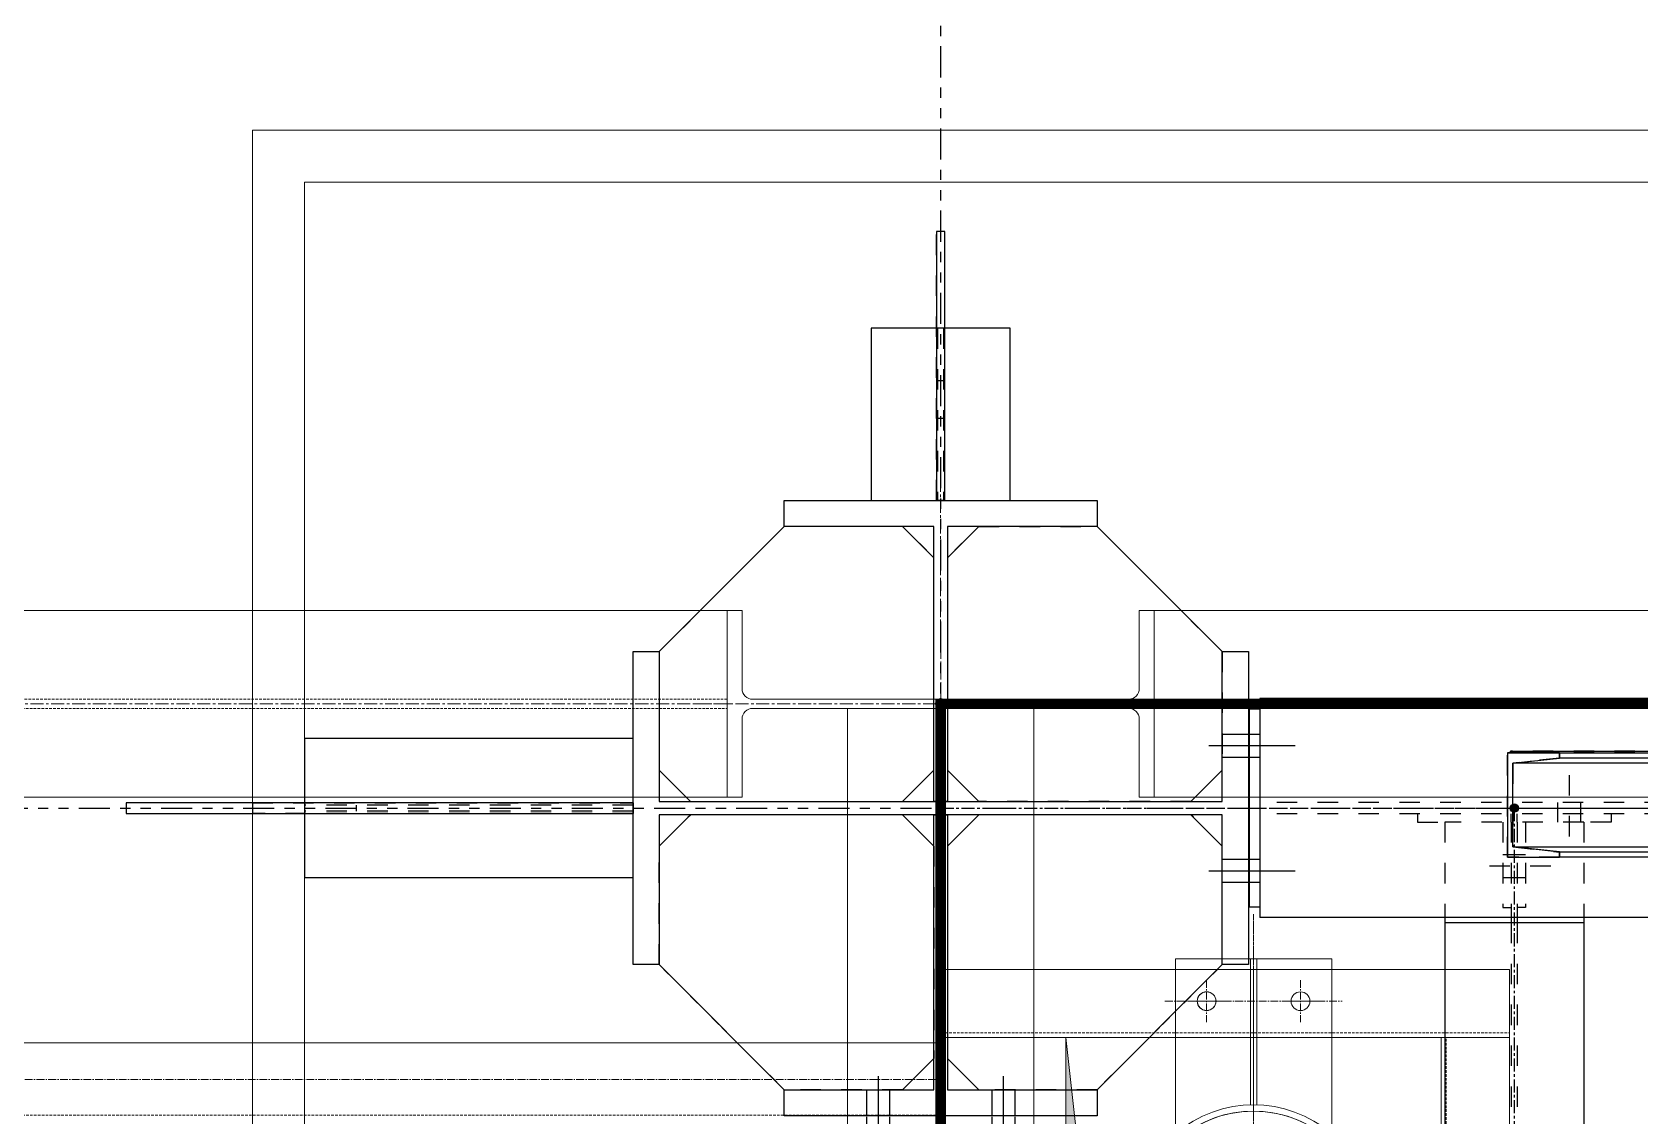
# Model space of a CAD drawing. Header units: inches. Extents: x 209270 to 234360, y -180214 to -150194.
# Drawn here: x 216141 to 217682, y -155659 to -154620 of the extents above; entities that cross this region are included whole.
import ezdxf

# ---------------------------------------------------------------- set-up
doc = ezdxf.new("R2010")
doc.units = ezdxf.units.IN
doc.header["$LTSCALE"] = 10
doc.header["$MEASUREMENT"] = 0
for name, pattern in [('CENTER', [2, 1.25, -0.25, 0.25, -0.25]), ('CENTER2', [1.125, 0.75, -0.125, 0.125, -0.125]), ('DXK_LINE_DOT2', [3.9198, 1.9599, -1.9599]), ('DXK_LINE_DOT5', [7.8785, 2.979, -0.9799, 0.9799, -0.9799, 0.9799, -0.9799]), ('HIDDEN', [0.375, 0.25, -0.125])]:
    doc.linetypes.add(name, pattern=pattern)
doc.layers.get('0').update_dxf_attribs({"color": 1})
for name, color, linetype in [('$AUDIT_BAD_LAYER1', 1, 'Continuous'), ('_STR_0', 5, 'Continuous'), ('_STR_1', 5, 'Continuous'), ('_STR_2', 5, 'Continuous'), ('_STR_4', 5, 'Continuous')]:
    doc.layers.add(name, color=color, linetype=linetype)
for name, color, linetype, lineweight in [('AM_5', 1, 'Continuous', 0), ('CEN', 1, 'CENTER', 9), ('CENETR LINE', 1, 'CENTER2', 9), ('CENTERLINE', 1, 'CENTER2', 9), ('Chute', 1, 'Continuous', 9), ('CIVIL', 1, 'Continuous', 9), ('DIM', 1, 'Continuous', 13), ('handrail', 1, 'FENCELINE1', 9), ('HIDDDEN', 1, 'HIDDEN', 9), ('HIDDEN', 1, 'HIDDEN', 9), ('MAIN OBJECT', 1, 'Continuous', 18), ('Sheeting', 1, 'Continuous', 0)]:
    doc.layers.add(name, color=color, linetype=linetype, lineweight=lineweight)
doc.linetypes.add('FENCELINE1', pattern='A,0.25,-0.1,[133,arial.ttf,S=0.1,R=0,X=-0.1,Y=0],-0.1,1', length=1.45)

# ---------------------------------------------------------------- blocks, each defined once
blk = doc.blocks.new('A$C426f7GU6TT')
at = {"layer": 'CEN'}
for p, q in [((0, 235.7), (0, -235.7)), ((-235.7, 0), (235.7, 0))]:
    blk.add_line(p, q, dxfattribs=at)
blk.add_circle((0, 0), 5, dxfattribs=at)
at = {"layer": 'MAIN OBJECT'}
blk.add_lwpolyline([(4.4, -180.2, 0.414214), (14.6, -190.4), (89.4, -190.4), (89.4, -204.7), (-89.4, -204.7), (-89.4, -190.4), (-14.6, -190.4, 0.414214), (-4.4, -180.2), (-4.4, 180.2, 0.414214), (-14.6, 190.4), (-89.4, 190.4), (-89.4, 204.7), (89.4, 204.7), (89.4, 190.4), (14.6, 190.4, 0.414214), (4.4, 180.2), (4.4, -180.2)], format="xyb", dxfattribs=at)
blk = doc.blocks.new('A$Cb10ac4c2')
at = {"layer": 'CENETR LINE'}
for p, q in [((0, 111.9, 0), (0, -40.4, 121420759.9)), ((-45, -20.2), (-45, 20.2)), ((45, -20.2), (45, 20.2)), ((45, -20.2), (45, 20.2)), ((-85, 0), (85, 0)), ((-27, 0.1, 0), (-63, 0.1, 0)), ((63, 0.1, 0), (27, 0.1, 0))]:
    blk.add_line(p, q, dxfattribs=at)
at = {"layer": 'MAIN OBJECT', "ltscale": 10}
for p, q in [((-75, 127.1, -59806266.3), (-71.1, 131.6, 0)), ((-75, -40.4, 60710380), (-75, 127.1, -59806266.3)), ((75, 127.1, -59806267.4), (70.6, 131.1, -59806267.4)), ((75, 127.1, -59806267.4), (75, -40.4, 60710380)), ((-3, 99.4, 4205928.3), (-3, -40.4, 121420759.9)), ((3, 99.4, 4205928.3), (3, -40.4, 121420759.9)), ((75, -40.4, 60710380), (-75, -40.4, 60710380))]:
    blk.add_line(p, q, dxfattribs=at)
at = {"layer": 'MAIN OBJECT'}
for centre in [(-45, 0.1), (45, 0.1)]:
    blk.add_circle(centre, 9, dxfattribs=at)
at = {"layer": 'MAIN OBJECT', "ltscale": 10}
for centre, radius in [((-45, 0), 8.95), ((45, 0.1, 0), 9)]:
    blk.add_circle(centre, radius, dxfattribs=at)
for radius, start, end in [(115.5, 229.5129, 310.4871), (109.5, 229.5133, 310.1102)]:
    blk.add_arc((0, 214.9, -60710380), radius, start, end, dxfattribs=at)
blk = doc.blocks.new('A$CcDSGYTRTRT')
at = {"layer": 'CIVIL'}
h = blk.add_hatch(color=1, dxfattribs=at)
h.dxf.hatch_style = 1
h.paths.add_polyline_path([(-180, 180), (180, 180), (180, -180), (144.3, 143.8)])
at = {"layer": 'CENTERLINE', "ltscale": 0.3}
for p, q in [((0, -296.9, 0), (0, 296.9, 0)), ((-298.5, 0, 0), (298.5, 0, 0))]:
    blk.add_line(p, q, dxfattribs=at)
at = {"layer": 'Chute', "ltscale": 10}
blk.add_circle((0, 0, 0), 109.5, dxfattribs=at)
at = {"layer": 'CIVIL', "color": 1, "elevation": 0}
blk.add_lwpolyline([(180, -180), (144.3, 143.8), (-180, 180)], dxfattribs=at)
at = {"layer": 'CIVIL'}
blk.add_circle((0, 0, 0), 109.5, dxfattribs=at)
at = {"layer": 'HIDDEN'}
for p, q in [((-184.7, 295.6, -170993130.3), (-184.7, -245.4, -121420762.7)), ((184.7, 295.6, -170993130.3), (184.7, -245.4, -121420762.7)), ((180, -184.7, -182131142.6), (-180, -184.7, 0))]:
    blk.add_line(p, q, dxfattribs=at)
at = {"layer": 'MAIN OBJECT'}
for p, q in [((-245.4, 295.6, -110282750.3), (-245.4, -245.4, -60710382.7)), ((-180, 295.6, -170993130.3), (-180, -245.4, -121420762.7)), ((180, 295.6, -170993130.3), (180, -245.4, -121420762.7)), ((245.4, 295.6, -110282750.3), (245.4, -245.4, -60710382.7)), ((180, 180, -121420762.7), (180, -180, -121420762.7)), ((180, -180, -182131142.6), (-180, -180, 0)), ((180, -245.4, -121420762.7), (-245.4, -245.4, 60710380)), ((180, -245.4, 60710380), (-180, -245.4, 60710380)), ((180, -245.4, -121420762.7), (245.4, -245.4, -60710382.7))]:
    blk.add_line(p, q, dxfattribs=at)
at = {"layer": 'MAIN OBJECT', "elevation": 0}
blk.add_lwpolyline([(180, 180), (-180, 180), (-180, -180), (180, -180)], close=True, dxfattribs=at)
at = {"layer": 'AM_5', "rotation": 270}
blk.add_blockref('A$Cb10ac4c2', (-215, 0, -121420759.9), dxfattribs=at)
at = {"layer": 'AM_5', "xscale": -1, "rotation": 90}
blk.add_blockref('A$Cb10ac4c2', (215, 0, -121420759.9), dxfattribs=at)
blk = doc.blocks.new('A$C6febed19')
at = {"layer": 'AM_5', "xscale": -1}
blk.add_blockref('A$CcDSGYTRTRT', (0, 0), dxfattribs=at)
blk = doc.blocks.new('GridLine-116860372-116902 - 114867')
at = {"layer": '_STR_2', "linetype": 'DXK_LINE_DOT5'}
blk.add_line((217011.9, -165456.7), (217011.9, -153291), dxfattribs=at)
blk = doc.blocks.new('GridLine-116860372-116908 - 114867')
at = {"layer": '_STR_2', "linetype": 'DXK_LINE_DOT5'}
blk.add_line((211379.7, -155363.7), (228961.1, -155363.7), dxfattribs=at)
blk = doc.blocks.new('Part-116860372-114883 - 114867')
at = {"layer": '_STR_4', "linetype": 'Continuous'}
blk.add_hatch(color=256, dxfattribs=at).paths.add_polyline_path([(217011.9, -155367.7, -1), (217011.9, -155359.7, -1)])
at = {"layer": '_STR_2', "linetype": 'Continuous'}
for p, q in [((216716.9, -155513.7), (216716.9, -155213.7)), ((216716.9, -155213.7), (216741.9, -155213.7)), ((216741.9, -155213.7), (216741.9, -155357.2)), ((217281.9, -155213.7), (217306.9, -155213.7)), ((217281.9, -155357.2), (217281.9, -155213.7)), ((217306.9, -155213.7), (217306.9, -155513.7)), ((216741.9, -155357.2), (217281.9, -155357.2)), ((217281.9, -155370.2), (216741.9, -155370.2)), ((216741.9, -155370.2), (216741.9, -155513.7)), ((217281.9, -155513.7), (217281.9, -155370.2)), ((216741.9, -155513.7), (216716.9, -155513.7)), ((217306.9, -155513.7), (217281.9, -155513.7))]:
    blk.add_line(p, q, dxfattribs=at)
at = {"layer": '_STR_4', "linetype": 'CENTER'}
blk.add_line((217011.9, -155363.7), (217011.9, -155363.7), dxfattribs=at)
at = {"layer": '_STR_4', "linetype": 'Continuous'}
blk.add_circle((217011.9, -155363.7), 4, dxfattribs=at)
blk = doc.blocks.new('Part-116860372-114884 - 114867')
at = {"layer": '_STR_2', "linetype": 'Continuous'}
for p, q in [((216861.9, -155068.7), (217161.9, -155068.7)), ((216861.9, -155093.7), (216861.9, -155068.7)), ((217161.9, -155068.7), (217161.9, -155093.7)), ((217005.4, -155093.7), (216861.9, -155093.7)), ((217005.4, -155357.2), (217005.4, -155093.7)), ((217161.9, -155093.7), (217018.4, -155093.7)), ((217018.4, -155093.7), (217018.4, -155357.2)), ((217018.4, -155357.2), (217005.4, -155357.2))]:
    blk.add_line(p, q, dxfattribs=at)
blk = doc.blocks.new('Part-116860372-114887 - 114867')
at = {"layer": '_STR_2', "linetype": 'Continuous'}
for p, q in [((217005.4, -155633.7), (217005.4, -155370.2)), ((217005.4, -155370.2), (217018.4, -155370.2)), ((217018.4, -155370.2), (217018.4, -155633.7)), ((216861.9, -155658.7), (216861.9, -155633.7)), ((216861.9, -155633.7), (217005.4, -155633.7)), ((217018.4, -155633.7), (217161.9, -155633.7)), ((217161.9, -155633.7), (217161.9, -155658.7)), ((217161.9, -155658.7), (216861.9, -155658.7))]:
    blk.add_line(p, q, dxfattribs=at)
blk = doc.blocks.new('Part-116860372-114888 - 114867')
at = {"layer": '_STR_4', "linetype": 'Continuous'}
blk.add_hatch(color=256, dxfattribs=at).paths.add_polyline_path([(217011.9, -155367.7, -1), (217011.9, -155359.7, -1)])
at = {"layer": '_STR_1', "linetype": 'DXK_LINE_DOT2'}
for p, q in [((225232.5, -155358.3), (217317.9, -155358.3)), ((225232.5, -155369.1), (217317.9, -155369.1))]:
    blk.add_line(p, q, dxfattribs=at)
at = {"layer": '_STR_2', "linetype": 'Continuous'}
for p, q in [((217317.9, -155258.7), (217317.9, -155468.7)), ((219421.9, -155258.7), (217317.9, -155258.7)), ((219421.9, -155468.7), (217317.9, -155468.7))]:
    blk.add_line(p, q, dxfattribs=at)
at = {"layer": '_STR_4', "linetype": 'CENTER'}
blk.add_line((217011.9, -155363.7), (225511.9, -155363.7), dxfattribs=at)
at = {"layer": '_STR_4', "linetype": 'Continuous'}
blk.add_circle((217011.9, -155363.7), 4, dxfattribs=at)
blk = doc.blocks.new('Part-116860372-114962 - 114867')
at = {"layer": '_STR_4', "linetype": 'Continuous'}
for points in [[(217561.9, -155367.7, -1), (217561.9, -155359.7, -1)], [(217561.9, -156567.7, -1), (217561.9, -156559.7, -1)]]:
    blk.add_hatch(color=256, dxfattribs=at).paths.add_polyline_path(points)
at = {"layer": '_STR_1', "linetype": 'DXK_LINE_DOT2'}
for p, q in [((217628.5, -155377.1), (217495.3, -155377.1)), ((217495.3, -155377.1), (217495.3, -155473.7)), ((217559, -155377.1), (217559, -155468.7)), ((217564.7, -155377.1), (217564.7, -155468.7)), ((217628.5, -155377.1), (217628.5, -155468.7)), ((217559, -155473.7), (217559, -156492.1)), ((217564.7, -155473.7), (217564.7, -156492.1)), ((217495.3, -155703.7), (217495.3, -156183.7)), ((217559, -156497.1), (217559, -156552.8)), ((217564.7, -156497.1), (217564.7, -156552.8)), ((217564.7, -156552.8), (217559, -156552.8))]:
    blk.add_line(p, q, dxfattribs=at)
at = {"layer": '_STR_2', "linetype": 'Continuous'}
for p, q in [((217495.3, -155468.7), (217495.3, -155703.7)), ((217628.5, -155473.7), (217495.3, -155473.7)), ((217559, -155468.7), (217559, -155473.7)), ((217564.7, -155468.7), (217564.7, -155473.7)), ((217628.5, -155468.7), (217628.5, -156492.1)), ((217495.3, -156492.1), (217495.3, -156183.7)), ((217628.5, -156492.1), (217495.3, -156492.1)), ((217559, -156492.1), (217559, -156497.1)), ((217564.7, -156492.1), (217564.7, -156497.1))]:
    blk.add_line(p, q, dxfattribs=at)
at = {"layer": '_STR_4', "linetype": 'CENTER'}
blk.add_line((217561.9, -155363.7), (217561.9, -156563.7), dxfattribs=at)
at = {"layer": '_STR_4', "linetype": 'Continuous'}
for centre in [(217561.9, -155363.7), (217561.9, -156563.7)]:
    blk.add_circle(centre, 4, dxfattribs=at)
blk = doc.blocks.new('Part-116860372-154739 - 114867')
at = {"layer": '_STR_1', "linetype": 'DXK_LINE_DOT2'}
for p, q in [((217555.4, -155310.8), (217605.4, -155310.8)), ((217555.4, -155410.8), (217555.4, -155310.8)), ((217605.4, -155315.7), (217560.4, -155320.7)), ((217560.4, -155320.7), (217560.4, -155400.9)), ((217605.4, -155310.8), (217605.4, -155315.7)), ((217605.4, -155410.8), (217555.4, -155410.8)), ((217560.4, -155400.9), (217605.4, -155405.8)), ((217605.4, -155405.8), (217605.4, -155410.8))]:
    blk.add_line(p, q, dxfattribs=at)
at = {"layer": '_STR_2', "linetype": 'Continuous'}
for p, q in [((217605.4, -155310.8), (217555.4, -155310.8)), ((217555.4, -155310.8), (217555.4, -155410.8)), ((217560.4, -155320.7), (217605.4, -155315.7)), ((217560.4, -155400.9), (217560.4, -155320.7)), ((217605.4, -155315.7), (217605.4, -155310.8)), ((217555.4, -155410.8), (217605.4, -155410.8)), ((217605.4, -155405.8), (217560.4, -155400.9)), ((217605.4, -155410.8), (217605.4, -155405.8))]:
    blk.add_line(p, q, dxfattribs=at)
blk = doc.blocks.new('Part-116860372-114965 - 114867')
at = {"layer": '_STR_4', "linetype": 'Continuous'}
blk.add_hatch(color=256, dxfattribs=at).paths.add_polyline_path([(217011.9, -155367.7, -1), (217011.9, -155359.7, -1)])
at = {"layer": '_STR_4', "linetype": 'CENTER'}
blk.add_line((217011.9, -155363.7), (217011.9, -158363.7), dxfattribs=at)
at = {"layer": '_STR_4', "linetype": 'Continuous'}
blk.add_circle((217011.9, -155363.7), 4, dxfattribs=at)
blk = doc.blocks.new('Part-116860372-116492 - 114867')
at = {"layer": '_STR_1', "linetype": 'DXK_LINE_DOT2'}
for p, q in [((216351.9, -155358.7), (216716.9, -155358.7)), ((216716.9, -155358.7), (216716.9, -155368.7)), ((216716.9, -155368.7), (216351.9, -155368.7))]:
    blk.add_line(p, q, dxfattribs=at)
at = {"layer": '_STR_2', "linetype": 'Continuous'}
for p, q in [((216230.9, -155358.7), (216230.9, -155368.7)), ((216351.9, -155358.7), (216230.9, -155358.7)), ((216716.9, -155358.7), (216351.9, -155358.7)), ((216351.9, -155358.7), (216351.9, -155368.7)), ((216716.9, -155368.7), (216716.9, -155358.7)), ((216230.9, -155368.7), (216351.9, -155368.7)), ((216351.9, -155368.7), (216716.9, -155368.7))]:
    blk.add_line(p, q, dxfattribs=at)
blk = doc.blocks.new('Part-116860372-115612 - 114867')
at = {"layer": '_STR_1', "linetype": 'DXK_LINE_DOT2'}
for p, q in [((217564.7, -155377.1), (217564.7, -155369.1)), ((217572.7, -155377.1), (217572.7, -155459.1)), ((217654.7, -155377.1), (217628.5, -155377.1)), ((217654.7, -155369.1), (217654.7, -155377.1)), ((217572.7, -155459.1), (217564.7, -155459.1))]:
    blk.add_line(p, q, dxfattribs=at)
blk = doc.blocks.new('Part-116860372-115613 - 114867')
at = {"layer": '_STR_1', "linetype": 'DXK_LINE_DOT2'}
for p, q in [((217469, -155369.1), (217469, -155377.1)), ((217469, -155377.1), (217495.3, -155377.1)), ((217551, -155377.1), (217551, -155459.1)), ((217559, -155377.1), (217559, -155369.1)), ((217551, -155459.1), (217559, -155459.1))]:
    blk.add_line(p, q, dxfattribs=at)
blk = doc.blocks.new('Bolt-116860372-115614 - 114867')
at = {"layer": '_STR_1', "linetype": 'DXK_LINE_DOT2'}
for p, q in [((217551, -155408.1), (217559, -155408.1)), ((217559, -155408.1), (217564.7, -155408.1)), ((217564.7, -155408.1), (217572.7, -155408.1)), ((217538, -155419.1), (217606, -155419.1)), ((217551, -155430.1), (217559, -155430.1)), ((217559, -155430.1), (217564.7, -155430.1)), ((217564.7, -155430.1), (217572.7, -155430.1))]:
    blk.add_line(p, q, dxfattribs=at)
blk = doc.blocks.new('Bolt-116860372-115615 - 114867')
at = {"layer": '_STR_1', "linetype": 'DXK_LINE_DOT2'}
for p, q in [((217614.7, -155390.8), (217614.7, -155327.8)), ((217603.7, -155369.1), (217603.7, -155358.3)), ((217625.7, -155369.1), (217625.7, -155358.3)), ((217603.7, -155377.1), (217603.7, -155369.1)), ((217625.7, -155377.1), (217625.7, -155369.1))]:
    blk.add_line(p, q, dxfattribs=at)
blk = doc.blocks.new('Bolt-116860372-116018 - 114867')
at = {"layer": '_STR_2', "linetype": 'Continuous'}
for p, q in [((216951.9, -155620.7), (216951.9, -155703.7)), ((216951.9, -155620.7), (216951.9, -155703.7)), ((217071.9, -155620.7), (217071.9, -155703.7)), ((217071.9, -155620.7), (217071.9, -155703.7)), ((216940.9, -155633.7), (216940.9, -155658.7)), ((216940.9, -155633.7), (216940.9, -155658.7)), ((216962.9, -155633.7), (216962.9, -155658.7)), ((216962.9, -155633.7), (216962.9, -155658.7)), ((217060.9, -155633.7), (217060.9, -155658.7)), ((217060.9, -155633.7), (217060.9, -155658.7)), ((217082.9, -155633.7), (217082.9, -155658.7)), ((217082.9, -155633.7), (217082.9, -155658.7)), ((216940.9, -155659.7), (216940.9, -155669.7)), ((216940.9, -155659.7), (216940.9, -155669.7)), ((216962.9, -155659.7), (216962.9, -155669.7)), ((216962.9, -155659.7), (216962.9, -155669.7)), ((217060.9, -155659.7), (217060.9, -155669.7)), ((217060.9, -155659.7), (217060.9, -155669.7)), ((217082.9, -155659.7), (217082.9, -155669.7)), ((217082.9, -155659.7), (217082.9, -155669.7))]:
    blk.add_line(p, q, dxfattribs=at)
blk = doc.blocks.new('Part-116860372-116045 - 114867')
at = {"layer": '_STR_1', "linetype": 'DXK_LINE_DOT2'}
for p, q in [((217007.9, -155068.7), (217007.9, -154811)), ((217015.9, -155068.7), (217015.9, -154811)), ((217007.9, -154990), (217015.9, -154990)), ((217015.9, -155068.7), (217007.9, -155068.7))]:
    blk.add_line(p, q, dxfattribs=at)
at = {"layer": '_STR_2', "linetype": 'Continuous'}
for p, q in [((217015.9, -154811), (217007.9, -154811)), ((217007.9, -154811), (217007.9, -155068.7)), ((217015.9, -155068.7), (217015.9, -154811)), ((217007.9, -155068.7), (217015.9, -155068.7))]:
    blk.add_line(p, q, dxfattribs=at)
blk = doc.blocks.new('Part-116860372-116060 - 114867')
at = {"layer": '_STR_1', "linetype": 'DXK_LINE_DOT2'}
blk.add_line((217317.9, -155268.7), (217317.9, -155458.7), dxfattribs=at)
at = {"layer": '_STR_2', "linetype": 'Continuous'}
for p, q in [((217317.9, -155268.7), (217307.9, -155268.7)), ((217307.9, -155458.7), (217307.9, -155268.7)), ((217317.9, -155458.7), (217307.9, -155458.7))]:
    blk.add_line(p, q, dxfattribs=at)
blk = doc.blocks.new('Bolt-116860372-116061 - 114867')
at = {"layer": '_STR_2', "linetype": 'Continuous'}
for p, q in [((217268.9, -155303.7), (217351.9, -155303.7)), ((217268.9, -155303.7), (217351.9, -155303.7)), ((217268.9, -155303.7), (217351.9, -155303.7)), ((217268.9, -155303.7), (217351.9, -155303.7)), ((217268.9, -155303.7), (217351.9, -155303.7)), ((217268.9, -155303.7), (217351.9, -155303.7)), ((217281.9, -155292.7), (217306.9, -155292.7)), ((217281.9, -155292.7), (217306.9, -155292.7)), ((217281.9, -155292.7), (217306.9, -155292.7)), ((217281.9, -155292.7), (217306.9, -155292.7)), ((217281.9, -155292.7), (217306.9, -155292.7)), ((217281.9, -155292.7), (217306.9, -155292.7)), ((217307.9, -155292.7), (217317.9, -155292.7)), ((217307.9, -155292.7), (217317.9, -155292.7)), ((217307.9, -155292.7), (217317.9, -155292.7)), ((217307.9, -155292.7), (217317.9, -155292.7)), ((217307.9, -155292.7), (217317.9, -155292.7)), ((217307.9, -155292.7), (217317.9, -155292.7)), ((217281.9, -155314.7), (217306.9, -155314.7)), ((217281.9, -155314.7), (217306.9, -155314.7)), ((217281.9, -155314.7), (217306.9, -155314.7)), ((217281.9, -155314.7), (217306.9, -155314.7)), ((217281.9, -155314.7), (217306.9, -155314.7)), ((217281.9, -155314.7), (217306.9, -155314.7)), ((217307.9, -155314.7), (217317.9, -155314.7)), ((217307.9, -155314.7), (217317.9, -155314.7)), ((217307.9, -155314.7), (217317.9, -155314.7)), ((217307.9, -155314.7), (217317.9, -155314.7)), ((217307.9, -155314.7), (217317.9, -155314.7)), ((217307.9, -155314.7), (217317.9, -155314.7)), ((217281.9, -155412.7), (217306.9, -155412.7)), ((217281.9, -155412.7), (217306.9, -155412.7)), ((217281.9, -155412.7), (217306.9, -155412.7)), ((217281.9, -155412.7), (217306.9, -155412.7)), ((217281.9, -155412.7), (217306.9, -155412.7)), ((217281.9, -155412.7), (217306.9, -155412.7)), ((217307.9, -155412.7), (217317.9, -155412.7)), ((217307.9, -155412.7), (217317.9, -155412.7)), ((217307.9, -155412.7), (217317.9, -155412.7)), ((217307.9, -155412.7), (217317.9, -155412.7)), ((217307.9, -155412.7), (217317.9, -155412.7)), ((217307.9, -155412.7), (217317.9, -155412.7)), ((217268.9, -155423.7), (217351.9, -155423.7)), ((217268.9, -155423.7), (217351.9, -155423.7)), ((217268.9, -155423.7), (217351.9, -155423.7)), ((217268.9, -155423.7), (217351.9, -155423.7)), ((217268.9, -155423.7), (217351.9, -155423.7)), ((217268.9, -155423.7), (217351.9, -155423.7)), ((217281.9, -155434.7), (217306.9, -155434.7)), ((217281.9, -155434.7), (217306.9, -155434.7)), ((217281.9, -155434.7), (217306.9, -155434.7)), ((217281.9, -155434.7), (217306.9, -155434.7)), ((217281.9, -155434.7), (217306.9, -155434.7)), ((217281.9, -155434.7), (217306.9, -155434.7)), ((217307.9, -155434.7), (217317.9, -155434.7)), ((217307.9, -155434.7), (217317.9, -155434.7)), ((217307.9, -155434.7), (217317.9, -155434.7)), ((217307.9, -155434.7), (217317.9, -155434.7)), ((217307.9, -155434.7), (217317.9, -155434.7)), ((217307.9, -155434.7), (217317.9, -155434.7))]:
    blk.add_line(p, q, dxfattribs=at)
blk = doc.blocks.new('Part-116860372-157489 - 114867')
at = {"layer": '_STR_1', "linetype": 'DXK_LINE_DOT2'}
for p, q in [((217018.4, -155123.7), (217048.4, -155093.7)), ((217161.9, -155093.7), (217281.9, -155213.7)), ((217048.4, -155357.2), (217018.4, -155327.2)), ((217281.9, -155327.2), (217251.9, -155357.2))]:
    blk.add_line(p, q, dxfattribs=at)
blk = doc.blocks.new('Part-116860372-154279 - 114867')
at = {"layer": '_STR_1', "linetype": 'DXK_LINE_DOT2'}
for p, q in [((217015.9, -154903.7), (217007.9, -154903.7)), ((217009, -154903.7), (217009, -155068.7)), ((217014.7, -154903.7), (217014.7, -155068.7)), ((217009, -154953.7), (217014.7, -154953.7)), ((216945.3, -155068.7), (217007.9, -155068.7)), ((217015.9, -155068.7), (217078.5, -155068.7))]:
    blk.add_line(p, q, dxfattribs=at)
at = {"layer": '_STR_2', "linetype": 'Continuous'}
for p, q in [((217007.9, -154903.7), (216945.3, -154903.7)), ((216945.3, -154903.7), (216945.3, -155068.7)), ((217078.5, -154903.7), (217015.9, -154903.7)), ((217078.5, -155068.7), (217078.5, -154903.7))]:
    blk.add_line(p, q, dxfattribs=at)
blk = doc.blocks.new('Part-116860372-149938 - 114867')
at = {"layer": '_STR_1', "linetype": 'DXK_LINE_DOT2'}
for p, q in [((216975.4, -155093.7), (216861.9, -155093.7)), ((217005.4, -155327.2), (217005.4, -155123.7)), ((216741.9, -155213.7), (216741.9, -155327.2)), ((216771.9, -155357.2), (216975.4, -155357.2))]:
    blk.add_line(p, q, dxfattribs=at)
at = {"layer": '_STR_2', "linetype": 'Continuous'}
for p, q in [((216861.9, -155093.7), (216741.9, -155213.7)), ((217005.4, -155123.7), (216975.4, -155093.7)), ((216741.9, -155327.2), (216771.9, -155357.2)), ((216975.4, -155357.2), (217005.4, -155327.2))]:
    blk.add_line(p, q, dxfattribs=at)
blk = doc.blocks.new('Part-116860372-149939 - 114867')
at = {"layer": '_STR_1', "linetype": 'DXK_LINE_DOT2'}
for p, q in [((217048.4, -155093.7), (217161.9, -155093.7)), ((217018.4, -155123.7), (217018.4, -155327.2)), ((217281.9, -155213.7), (217281.9, -155327.2)), ((217251.9, -155357.2), (217048.4, -155357.2))]:
    blk.add_line(p, q, dxfattribs=at)
at = {"layer": '_STR_2', "linetype": 'Continuous'}
for p, q in [((217048.4, -155093.7), (217018.4, -155123.7)), ((217161.9, -155093.7), (217281.9, -155213.7)), ((217018.4, -155327.2), (217048.4, -155357.2)), ((217281.9, -155327.2), (217251.9, -155357.2))]:
    blk.add_line(p, q, dxfattribs=at)
blk = doc.blocks.new('Part-116860372-149940 - 114867')
at = {"layer": '_STR_1', "linetype": 'DXK_LINE_DOT2'}
for p, q in [((216975.4, -155370.2), (216771.9, -155370.2)), ((216741.9, -155513.7), (216741.9, -155400.2)), ((217005.4, -155400.2), (217005.4, -155603.7)), ((216975.4, -155633.7), (216861.9, -155633.7))]:
    blk.add_line(p, q, dxfattribs=at)
at = {"layer": '_STR_2', "linetype": 'Continuous'}
for p, q in [((216771.9, -155370.2), (216741.9, -155400.2)), ((216975.4, -155370.2), (217005.4, -155400.2)), ((216861.9, -155633.7), (216741.9, -155513.7)), ((217005.4, -155603.7), (216975.4, -155633.7))]:
    blk.add_line(p, q, dxfattribs=at)
blk = doc.blocks.new('Part-116860372-149941 - 114867')
at = {"layer": '_STR_1', "linetype": 'DXK_LINE_DOT2'}
for p, q in [((217251.9, -155370.2), (217048.4, -155370.2)), ((217018.4, -155400.2), (217018.4, -155603.7)), ((217281.9, -155513.7), (217281.9, -155400.2)), ((217161.9, -155633.7), (217048.4, -155633.7))]:
    blk.add_line(p, q, dxfattribs=at)
at = {"layer": '_STR_2', "linetype": 'Continuous'}
for p, q in [((217048.4, -155370.2), (217018.4, -155400.2)), ((217251.9, -155370.2), (217281.9, -155400.2)), ((217161.9, -155633.7), (217281.9, -155513.7)), ((217048.4, -155633.7), (217018.4, -155603.7))]:
    blk.add_line(p, q, dxfattribs=at)
blk = doc.blocks.new('Part-116860372-154287 - 114867')
at = {"layer": '_STR_1', "linetype": 'DXK_LINE_DOT2'}
for p, q in [((216716.9, -155430.3), (216716.9, -155297.1)), ((216401.9, -155358.7), (216401.9, -155368.7)), ((216716.9, -155360.8), (216401.9, -155360.8)), ((216716.9, -155366.5), (216401.9, -155366.5)), ((216451.9, -155366.5), (216451.9, -155360.8))]:
    blk.add_line(p, q, dxfattribs=at)
at = {"layer": '_STR_2', "linetype": 'Continuous'}
for p, q in [((216401.9, -155297.1), (216401.9, -155358.7)), ((216716.9, -155297.1), (216401.9, -155297.1)), ((216401.9, -155368.7), (216401.9, -155430.3)), ((216401.9, -155430.3), (216716.9, -155430.3))]:
    blk.add_line(p, q, dxfattribs=at)
blk = doc.blocks.new('Part-116860372-154740 - 114867')
at = {"layer": '_STR_1', "linetype": 'DXK_LINE_DOT2'}
for p, q in [((218344, -155310.7), (217558.3, -155310.7)), ((217560.4, -155320.6), (217605.4, -155315.6)), ((217560.4, -155320.7), (217560.4, -155320.6)), ((217560.4, -155320.6), (217561, -155320.6)), ((217605.4, -155310.7), (217605.4, -155310.7)), ((218317.8, -155310.7), (218317.8, -155310.7)), ((218317.8, -155315.6), (218362.8, -155320.6)), ((218367.8, -155310.7), (218352.8, -155310.7)), ((218362.8, -155320.6), (218362.6, -155320.6)), ((218362.8, -155320.6), (218362.8, -155320.6)), ((218367.8, -155310.7), (218367.8, -155310.7)), ((217605.4, -155410.7), (217555.4, -155410.7)), ((218317.8, -155405.7), (218317.8, -155405.8)), ((218367.8, -155410.7), (218317.8, -155410.7))]:
    blk.add_line(p, q, dxfattribs=at)
at = {"layer": '_STR_2', "linetype": 'Continuous'}
for p, q in [((217555.4, -155310.7), (217555.4, -155310.8)), ((217558.3, -155310.7), (217555.4, -155310.7)), ((218362.6, -155320.6), (217561, -155320.6)), ((217605.4, -155310.7), (217605.4, -155310.8)), ((217605.4, -155315.6), (218317.8, -155315.6)), ((218352.8, -155310.7), (218344, -155310.7)), ((217605.4, -155405.7), (217560.4, -155400.8)), ((217560.4, -155400.8), (218362.8, -155400.8)), ((217605.4, -155405.7), (217605.4, -155405.8)), ((217605.4, -155405.7), (218317.8, -155405.7)), ((218317.8, -155410.7), (217605.4, -155410.7)), ((218362.8, -155400.8), (218317.8, -155405.7))]:
    blk.add_line(p, q, dxfattribs=at)
blk = doc.blocks.new('Part-116860372-154750 - 114867')
at = {"layer": '_STR_1', "linetype": 'DXK_LINE_DOT2'}
for p, q in [((218344, -155309.1), (217558.3, -155309.1)), ((217558.3, -155310.7), (217558.5, -155310.7)), ((217558.5, -155309.1), (217558.5, -155310.7)), ((217558.5, -155310.7), (218317.8, -155310.7)), ((218344.1, -155310.7), (218344.1, -155310.7))]:
    blk.add_line(p, q, dxfattribs=at)
at = {"layer": '_STR_2', "linetype": 'Continuous'}
for p, q in [((217558.3, -155310.7), (217558.3, -155309.1)), ((217558.3, -155309.1), (218344, -155309.1)), ((217558.3, -155310.7), (218344, -155310.7)), ((218344, -155309.1), (218344.1, -155309.1)), ((218344.1, -155309.1), (218344, -155309.1)), ((218344, -155310.7), (218344, -155309.1)), ((218344.1, -155310.7), (218344.1, -155309.1))]:
    blk.add_line(p, q, dxfattribs=at)
blk = doc.blocks.new('Part-116860372-157488 - 114867')
at = {"layer": '_STR_1', "linetype": 'DXK_LINE_DOT2'}
for p, q in [((216861.9, -155093.7), (216741.9, -155213.7)), ((217005.4, -155123.7), (216975.4, -155093.7)), ((216741.9, -155327.2), (216771.9, -155357.2)), ((216975.4, -155357.2), (217005.4, -155327.2))]:
    blk.add_line(p, q, dxfattribs=at)
blk = doc.blocks.new('Part-116860372-157490 - 114867')
at = {"layer": '_STR_1', "linetype": 'DXK_LINE_DOT2'}
for p, q in [((216741.9, -155400.2), (216771.9, -155370.2)), ((216975.4, -155370.2), (217005.4, -155400.2)), ((216861.9, -155633.7), (216741.9, -155513.7)), ((217005.4, -155603.7), (216975.4, -155633.7))]:
    blk.add_line(p, q, dxfattribs=at)
blk = doc.blocks.new('Part-116860372-157491 - 114867')
at = {"layer": '_STR_1', "linetype": 'DXK_LINE_DOT2'}
for p, q in [((217048.4, -155370.2), (217018.4, -155400.2)), ((217281.9, -155400.2), (217251.9, -155370.2)), ((217161.9, -155633.7), (217281.9, -155513.7)), ((217018.4, -155603.7), (217048.4, -155633.7))]:
    blk.add_line(p, q, dxfattribs=at)
blk = doc.blocks.new('OVERLAY_DRAWING')
at = {"layer": 'CEN'}
for p, q in [((216811.6, -155263.7), (211802.8, -155263.7)), ((217212.2, -155263.7), (228311.6, -155263.7))]:
    blk.add_line(p, q, dxfattribs=at)
at = {"layer": 'CEN', "elevation": 0.8}
blk.add_lwpolyline([(217011.9, -155263.7), (228511.9, -155263.7), (228511.9, -165263.7), (217011.9, -165263.7)], close=True, dxfattribs=at)
at = {"layer": 'CENETR LINE'}
blk.add_line((217007.5, -155623.7, -702228907.9), (214650.5, -155623.7, -702228907.9), dxfattribs=at)
at = {"layer": 'handrail', "const_width": 10, "elevation": -448149754.8}
blk.add_lwpolyline([(228511.9, -159158.7), (228511.9, -155263.7), (217011.9, -155263.7), (217011.9, -156838.4)], dxfattribs=at)
at = {"layer": 'HIDDDEN'}
blk.add_line((217007.5, -155658.2, -702228907.9), (214663.2, -155658.2, -702228907.9), dxfattribs=at)
at = {"layer": 'HIDDEN'}
for points, elevation in [([(211807.2, -155268.1), (216807.2, -155268.1), (216807.2, -155259.3), (211807.2, -155259.3)], 2.2), ([(228307.2, -155268.1), (217216.6, -155268.1), (217216.6, -155259.3), (228307.2, -155259.3)], 0.8), ([(217007.5, -165259.3), (217007.5, -155268.1), (217016.3, -155268.1), (217016.3, -165259.3)], 0.8)]:
    blk.add_lwpolyline(points, close=True, dxfattribs=dict(at, elevation=elevation))
at = {"layer": 'MAIN OBJECT'}
blk.add_line((214636.9, -155588.7), (217007.5, -155588.7), dxfattribs=at)
for points, elevation in [([(211807.2, -155353.1), (216807.2, -155353.1), (216807.2, -155174.3), (211807.2, -155174.3)], 2.2), ([(228307.2, -155353.1), (217216.6, -155353.1), (217216.6, -155174.3), (228307.2, -155174.3)], 0.8), ([(216922.5, -165259.3), (216922.5, -155268.1), (217101.3, -155268.1), (217101.3, -165259.3)], 0.8)]:
    blk.add_lwpolyline(points, close=True, dxfattribs=dict(at, elevation=elevation))
at = {"layer": 'Sheeting'}
for points in [[(216351.9, -154713.7), (229171.9, -154713.7), (229171.9, -165813.7), (216351.9, -165813.7)], [(216401.9, -154763.7), (229121.9, -154763.7), (229121.9, -165763.7), (216401.9, -165763.7)]]:
    blk.add_lwpolyline(points, close=True, dxfattribs=at)
at = {"layer": '$AUDIT_BAD_LAYER1', "rotation": 270.0096740856855}
blk.add_blockref('A$C426f7GU6TT', (217011.9, -155263.7), dxfattribs=at)
at = {"layer": '_STR_0', "zscale": 0.8}
for name in ['GridLine-116860372-116902 - 114867', 'Part-116860372-116045 - 114867', 'Part-116860372-154279 - 114867', 'Part-116860372-114884 - 114867', 'Part-116860372-149938 - 114867', 'Part-116860372-157488 - 114867', 'Part-116860372-157489 - 114867', 'Part-116860372-149939 - 114867', 'Part-116860372-114883 - 114867', 'Part-116860372-114888 - 114867', 'GridLine-116860372-116908 - 114867', 'Part-116860372-116060 - 114867', 'Part-116860372-154287 - 114867', 'Bolt-116860372-116061 - 114867', 'Part-116860372-154740 - 114867', 'Part-116860372-154739 - 114867', 'Part-116860372-154750 - 114867', 'Bolt-116860372-115615 - 114867', 'Part-116860372-116492 - 114867', 'Part-116860372-114965 - 114867', 'Part-116860372-114962 - 114867', 'Part-116860372-149940 - 114867', 'Part-116860372-157490 - 114867', 'Part-116860372-114887 - 114867', 'Part-116860372-149941 - 114867', 'Part-116860372-157491 - 114867', 'Part-116860372-115613 - 114867', 'Part-116860372-115612 - 114867', 'Bolt-116860372-115614 - 114867', 'Bolt-116860372-116018 - 114867']:
    blk.add_blockref(name, (0, 0), dxfattribs=at)
at = {"layer": 'DIM', "rotation": 90}
blk.add_blockref('A$C6febed19', (217311.9, -155763.7, 0.8), dxfattribs=at)

msp = doc.modelspace()

# ---------------------------------------------------------------- block references
msp.add_blockref('OVERLAY_DRAWING', (0, 0))

doc.saveas('drawing.dxf')
